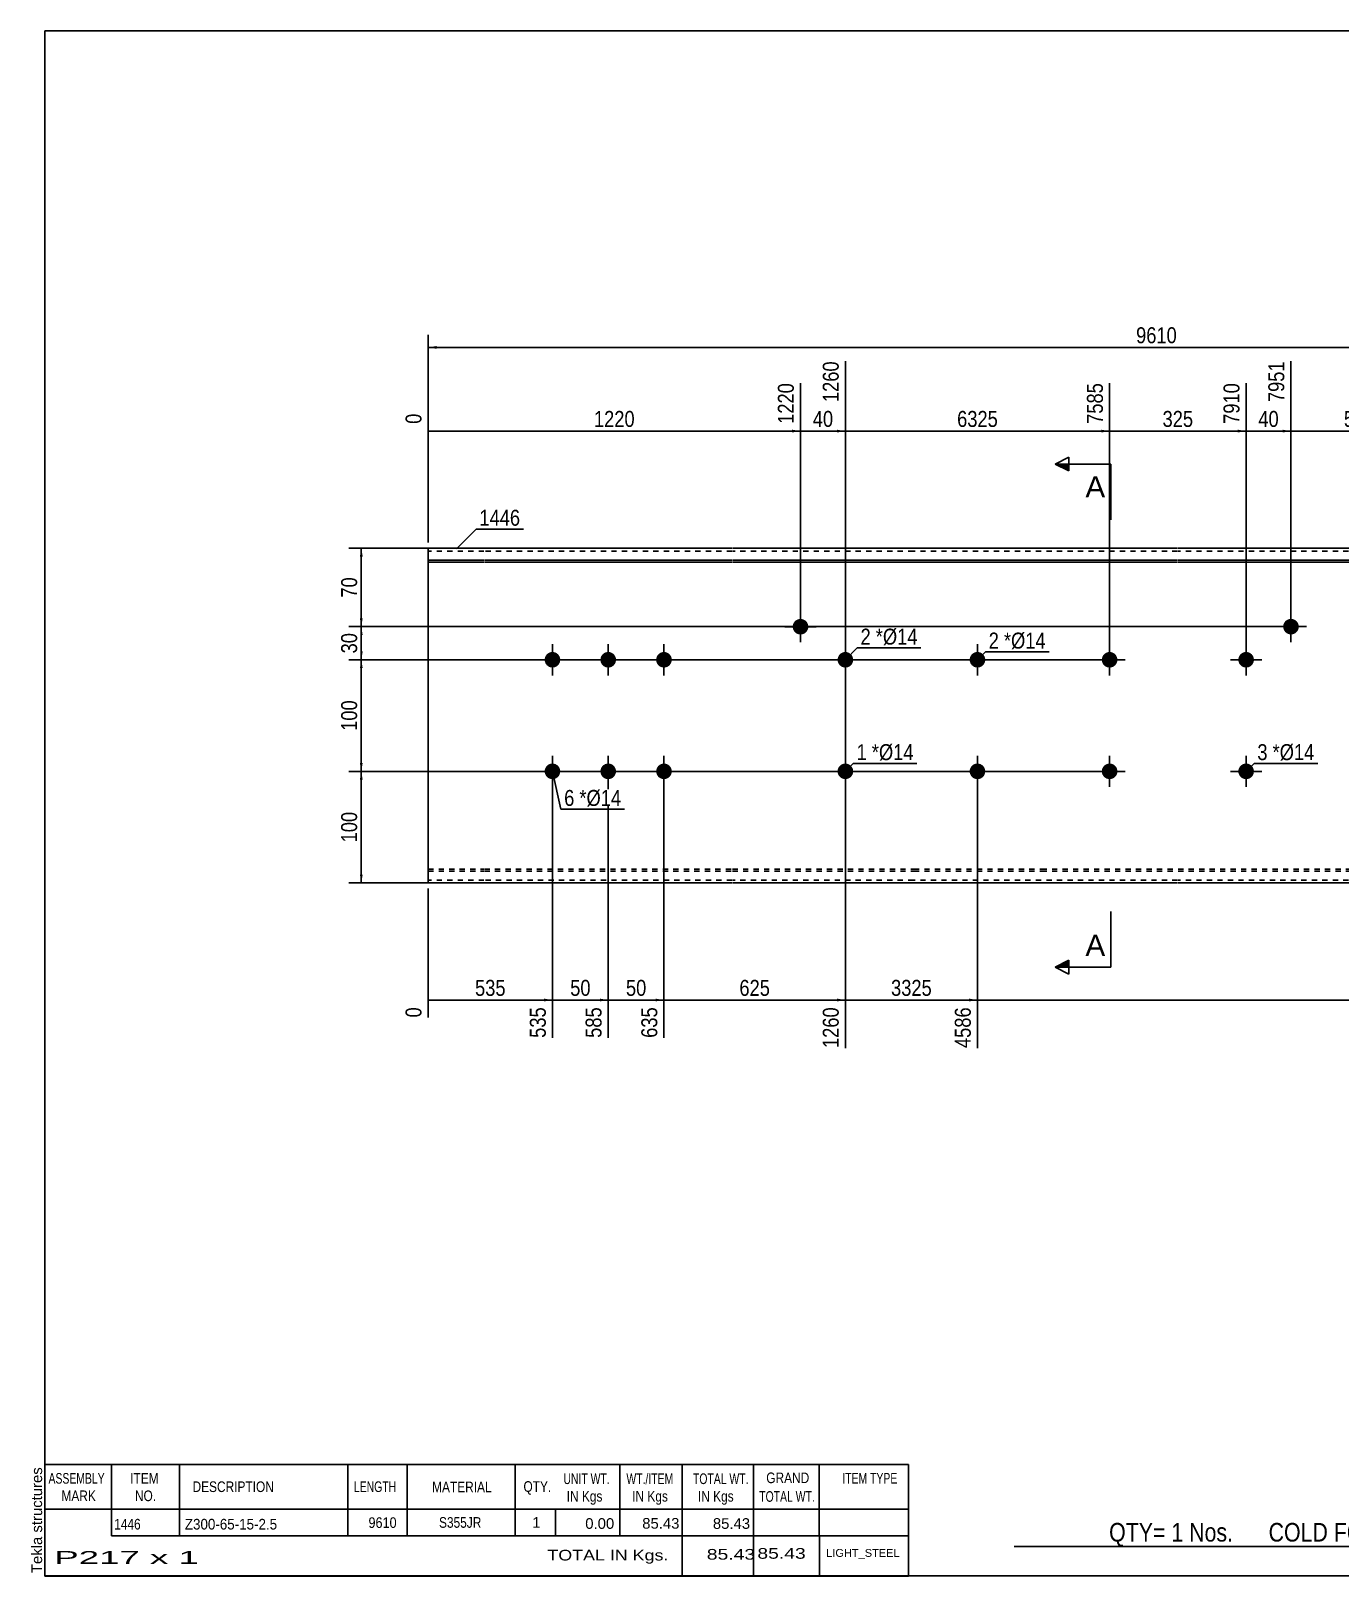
# Model space of a CAD drawing. Header units: millimetres. Extents: x -71 to 331, y -154 to 123.
# Drawn here: x -71.3 to 163.6, y -154.3 to 122.8 of the extents above; entities that cross this region are included whole.
import ezdxf

# ---------------------------------------------------------------- set-up
doc = ezdxf.new("R2010")
doc.units = ezdxf.units.MM
doc.linetypes.add('DXK_LINE_DOT1', pattern=[1.8814, 0.9407, -0.9407])
doc.styles.add('Arial', font='ARIAL.TTF', dxfattribs={"height": 0.2})
doc.styles.add('Arial Narrow', font='ARIALN.TTF', dxfattribs={"height": 0.2})

# ---------------------------------------------------------------- blocks, each defined once
blk = doc.blocks.new('Unknown-627191066-1922')
at = {"color": 5, "linetype": 'Continuous'}
for p, q in [((331.25, 122.75), (-68.75, 122.75)), ((-68.75, 122.75), (-68.75, -154.25)), ((331.25, -154.25), (331.25, 122.75)), ((-68.75, -154.25), (331.25, -154.25))]:
    blk.add_line(p, q, dxfattribs=at)
at = {"color": 174, "linetype": 'Continuous', "style": 'Arial'}
blk.add_text('Tekla structures', height=1.9102, rotation=90, dxfattribs=at).set_placement((-69.25, -153.75))
blk = doc.blocks.new('Bolt-627191066-1223 - 1203')
at = {"linetype": 'Continuous'}
for points in [[(20.89, 10, -1), (23.69, 10, -1)], [(30.89, 10, -1), (33.69, 10, -1)], [(40.89, 10, -1), (43.69, 10, -1)], [(20.89, -10, -1), (23.69, -10, -1)], [(30.89, -10, -1), (33.69, -10, -1)], [(40.89, -10, -1), (43.69, -10, -1)]]:
    blk.add_hatch(color=3, dxfattribs=at).paths.add_polyline_path(points)
at = {"color": 3, "linetype": 'Continuous'}
for p, q in [((22.29, 7.2), (22.29, 12.8)), ((32.29, 7.2), (32.29, 12.8)), ((42.29, 7.2), (42.29, 12.8)), ((19.49, 10), (25.09, 10)), ((29.49, 10), (35.09, 10)), ((39.49, 10), (45.09, 10)), ((22.29, -12.8), (22.29, -7.2)), ((32.29, -12.8), (32.29, -7.2)), ((42.29, -12.8), (42.29, -7.2)), ((19.49, -10), (25.09, -10)), ((29.49, -10), (35.09, -10)), ((39.49, -10), (45.09, -10))]:
    blk.add_line(p, q, dxfattribs=at)
blk = doc.blocks.new('Part-627191066-1218 - 1203')
at = {"color": 2, "linetype": 'Continuous'}
for p, q in [((0, -30), (0, 30)), ((10, 30), (0, 30)), ((0, 27.88), (10, 27.88)), ((54.49, 30), (10.1, 30)), ((10.1, 27.88), (54.49, 27.88)), ((87.02, 30), (54.59, 30)), ((54.59, 27.88), (87.02, 27.88)), ((109.92, 30), (87.12, 30)), ((87.12, 27.88), (109.92, 27.88)), ((134.41, 30), (110.02, 30)), ((110.02, 27.88), (134.41, 27.88)), ((166.95, 30), (134.51, 30)), ((134.51, 27.88), (166.95, 27.88)), ((211.43, 30), (167.05, 30)), ((167.05, 27.88), (211.43, 27.88)), ((243.97, 30), (211.53, 30)), ((211.53, 27.88), (243.97, 27.88)), ((261.26, 30), (244.07, 30)), ((244.07, 27.88), (261.26, 27.88)), ((261.26, 30), (261.26, 27.88)), ((261.26, 27.88), (261.26, -30)), ((0, 27.53), (10, 27.53)), ((10.1, 27.53), (54.49, 27.53)), ((54.59, 27.53), (87.02, 27.53)), ((87.12, 27.53), (109.92, 27.53)), ((110.02, 27.53), (134.41, 27.53)), ((134.51, 27.53), (166.95, 27.53)), ((167.05, 27.53), (211.43, 27.53)), ((211.53, 27.53), (243.97, 27.53)), ((244.07, 27.53), (261.26, 27.53)), ((10, -30), (0, -30)), ((54.49, -30), (10.1, -30)), ((87.02, -30), (54.59, -30)), ((109.92, -30), (87.12, -30)), ((134.41, -30), (110.02, -30)), ((166.95, -30), (134.51, -30)), ((211.43, -30), (167.05, -30)), ((243.97, -30), (211.53, -30)), ((261.26, -30), (244.07, -30))]:
    blk.add_line(p, q, dxfattribs=at)
at = {"color": 7, "linetype": 'DXK_LINE_DOT1'}
for p, q in [((10, 29.5), (0, 29.5)), ((54.49, 29.5), (10.1, 29.5)), ((87.02, 29.5), (54.59, 29.5)), ((109.92, 29.5), (87.12, 29.5)), ((134.41, 29.5), (110.02, 29.5)), ((166.95, 29.5), (134.51, 29.5)), ((211.43, 29.5), (167.05, 29.5)), ((243.97, 29.5), (211.53, 29.5)), ((261.26, 29.5), (244.07, 29.5)), ((0, -27.53), (10, -27.53)), ((10.1, -27.53), (54.49, -27.53)), ((54.59, -27.53), (87.02, -27.53)), ((87.12, -27.53), (109.92, -27.53)), ((110.02, -27.53), (134.41, -27.53)), ((134.51, -27.53), (166.95, -27.53)), ((167.05, -27.53), (211.43, -27.53)), ((211.53, -27.53), (243.97, -27.53)), ((244.07, -27.53), (261.26, -27.53)), ((0, -27.88), (10, -27.88)), ((10, -29.5), (0, -29.5)), ((10.1, -27.88), (54.49, -27.88)), ((54.49, -29.5), (10.1, -29.5)), ((54.59, -27.88), (87.02, -27.88)), ((87.02, -29.5), (54.59, -29.5)), ((87.12, -27.88), (109.92, -27.88)), ((109.92, -29.5), (87.12, -29.5)), ((110.02, -27.88), (134.41, -27.88)), ((134.41, -29.5), (110.02, -29.5)), ((134.51, -27.88), (166.95, -27.88)), ((166.95, -29.5), (134.51, -29.5)), ((167.05, -27.88), (211.43, -27.88)), ((211.43, -29.5), (167.05, -29.5)), ((211.53, -27.88), (243.97, -27.88)), ((243.97, -29.5), (211.53, -29.5)), ((244.07, -27.88), (261.26, -27.88)), ((261.26, -29.5), (244.07, -29.5))]:
    blk.add_line(p, q, dxfattribs=at)
blk = doc.blocks.new('Bolt-627191066-1219 - 1203')
at = {"linetype": 'Continuous'}
blk.add_hatch(color=3, dxfattribs=at).paths.add_polyline_path([(153.35, 15.94, -1), (156.15, 15.94, -1)])
at = {"color": 3, "linetype": 'Continuous'}
for p, q in [((154.75, 13.14), (154.75, 18.74)), ((151.95, 15.94), (157.55, 15.94))]:
    blk.add_line(p, q, dxfattribs=at)
blk = doc.blocks.new('Bolt-627191066-1222 - 1203')
at = {"linetype": 'Continuous'}
blk.add_hatch(color=3, dxfattribs=at).paths.add_polyline_path([(148.11, -10, -1), (145.31, -10, -1)])
at = {"color": 3, "linetype": 'Continuous'}
for p, q in [((146.71, -7.2), (146.71, -12.8)), ((149.51, -10), (143.91, -10))]:
    blk.add_line(p, q, dxfattribs=at)
blk = doc.blocks.new('Bolt-627191066-1224 - 1203')
at = {"linetype": 'Continuous'}
blk.add_hatch(color=3, dxfattribs=at).paths.add_polyline_path([(65.38, 15.93, -1), (68.18, 15.93, -1)])
at = {"color": 3, "linetype": 'Continuous'}
for p, q in [((66.78, 13.13), (66.78, 18.73)), ((63.98, 15.93), (69.58, 15.93))]:
    blk.add_line(p, q, dxfattribs=at)
blk = doc.blocks.new('Bolt-627191066-1225 - 1203')
at = {"linetype": 'Continuous'}
for points in [[(99.92, 10, -1), (97.12, 10, -1)], [(99.92, -10, -1), (97.12, -10, -1)]]:
    blk.add_hatch(color=3, dxfattribs=at).paths.add_polyline_path(points)
at = {"color": 3, "linetype": 'Continuous'}
for p, q in [((98.52, 12.8), (98.52, 7.2)), ((101.32, 10), (95.72, 10)), ((98.52, -7.2), (98.52, -12.8)), ((101.32, -10), (95.72, -10))]:
    blk.add_line(p, q, dxfattribs=at)
blk = doc.blocks.new('Bolt-627191066-1226 - 1203')
at = {"linetype": 'Continuous'}
blk.add_hatch(color=3, dxfattribs=at).paths.add_polyline_path([(145.31, 10, -1), (148.11, 10, -1)])
at = {"color": 3, "linetype": 'Continuous'}
for p, q in [((146.71, 7.2), (146.71, 12.8)), ((143.91, 10), (149.51, 10))]:
    blk.add_line(p, q, dxfattribs=at)
blk = doc.blocks.new('Bolt-627191066-1227 - 1203')
at = {"linetype": 'Continuous'}
blk.add_hatch(color=3, dxfattribs=at).paths.add_polyline_path([(73.43, 10, -1), (76.23, 10, -1)])
at = {"color": 3, "linetype": 'Continuous'}
for p, q in [((74.83, 7.2), (74.83, 12.8)), ((72.03, 10), (77.63, 10))]:
    blk.add_line(p, q, dxfattribs=at)
blk = doc.blocks.new('Bolt-627191066-1228 - 1203')
at = {"linetype": 'Continuous'}
blk.add_hatch(color=3, dxfattribs=at).paths.add_polyline_path([(76.23, -10, -1), (73.43, -10, -1)])
at = {"color": 3, "linetype": 'Continuous'}
for p, q in [((74.83, -7.2), (74.83, -12.8)), ((77.63, -10), (72.03, -10))]:
    blk.add_line(p, q, dxfattribs=at)
blk = doc.blocks.new('Bolt-627191066-1231 - 1203')
at = {"linetype": 'Continuous'}
for points in [[(120.82, 10, -1), (123.62, 10, -1)], [(254.86, 10, -1), (257.66, 10, -1)]]:
    blk.add_hatch(color=3, dxfattribs=at).paths.add_polyline_path(points)
at = {"color": 3, "linetype": 'Continuous'}
for p, q in [((122.22, 7.2), (122.22, 12.8)), ((256.26, 7.2), (256.26, 12.8)), ((125.02, 10), (119.42, 10)), ((259.06, 10), (253.46, 10))]:
    blk.add_line(p, q, dxfattribs=at)
blk = doc.blocks.new('Bolt-627191066-1232 - 1203')
at = {"linetype": 'Continuous'}
for points in [[(120.82, -10, -1), (123.62, -10, -1)], [(254.86, -10, -1), (257.66, -10, -1)]]:
    blk.add_hatch(color=3, dxfattribs=at).paths.add_polyline_path(points)
at = {"color": 3, "linetype": 'Continuous'}
for p, q in [((122.22, -12.8), (122.22, -7.2)), ((256.26, -12.8), (256.26, -7.2)), ((125.02, -10), (119.42, -10)), ((259.06, -10), (253.46, -10))]:
    blk.add_line(p, q, dxfattribs=at)
blk = doc.blocks.new('StraightDimension-627191066-1328 - 1203')
at = {"linetype": 'Continuous'}
blk.add_hatch(color=7, dxfattribs=at).paths.add_polyline_path([(40.79, -50.75), (42.29, -51), (40.79, -51.25)])
at = {"color": 7, "linetype": 'Continuous'}
for p, q in [((32.29, -11), (32.29, -57.78)), ((42.29, -11), (42.29, -57.78)), ((32.29, -51), (42.29, -51))]:
    blk.add_line(p, q, dxfattribs=at)
at = {"color": 0}
blk.add_wipeout([(39.72, -50.85), (39.72, -46.65), (34.87, -46.65), (34.87, -50.85)], dxfattribs=at)
at = {"color": 3, "style": 'Arial Narrow'}
blk.add_text('50', height=2.863, dxfattribs=at).set_placement((35.47, -50.25))
at = {"color": 0, "linetype": 'Continuous'}
blk.add_wipeout([(41.69, -51.7), (37.49, -51.7), (37.49, -58.38), (41.69, -58.38)], dxfattribs=at)
at = {"color": 3, "linetype": 'Continuous', "style": 'Arial Narrow'}
blk.add_text('635', height=2.863, rotation=90.0002, dxfattribs=at).set_placement((41.09, -57.78))
blk = doc.blocks.new('StraightDimension-627191066-1279 - 1203')
at = {"linetype": 'Continuous'}
blk.add_hatch(color=7, dxfattribs=at).paths.add_polyline_path([(65.28, 51.25), (66.78, 51), (65.28, 50.75)])
at = {"color": 7, "linetype": 'Continuous'}
for p, q in [((66.78, 16.93), (66.78, 59.61)), ((0, 31), (0, 54.13)), ((0, 51), (66.78, 51))]:
    blk.add_line(p, q, dxfattribs=at)
at = {"color": 0, "linetype": 'Continuous'}
for points in [[(66.18, 60.21), (61.98, 60.21), (61.98, 51.7), (66.18, 51.7)], [(-0.6, 54.73), (-4.8, 54.73), (-4.8, 51.7), (-0.6, 51.7)]]:
    blk.add_wipeout(points, dxfattribs=at)
at = {"color": 0}
blk.add_wipeout([(37.65, 51.15), (37.65, 55.35), (29.13, 55.35), (29.13, 51.15)], dxfattribs=at)
at = {"color": 3, "linetype": 'Continuous', "style": 'Arial Narrow'}
for s, height, p in [('1220', 2.863, (65.58, 52.3)), ('0', 2.86, (-1.2, 52.3))]:
    blk.add_text(s, height=height, rotation=90.0002, dxfattribs=at).set_placement(p)
at = {"color": 3, "style": 'Arial Narrow'}
blk.add_text('1220', height=2.863, dxfattribs=at).set_placement((29.73, 51.75))
blk = doc.blocks.new('StraightDimension-627191066-1350 - 1203')
at = {"linetype": 'Continuous'}
for points in [[(-12.25, 14.44), (-12, 15.94), (-11.75, 14.44)], [(-11.75, 11.5), (-12, 10), (-12.25, 11.5)]]:
    blk.add_hatch(color=7, dxfattribs=at).paths.add_polyline_path(points)
at = {"color": 7, "linetype": 'Continuous'}
for p, q in [((153.75, 15.94), (-14.25, 15.94)), ((-12, 10), (-12, 15.94)), ((121.22, 10), (-14.25, 10))]:
    blk.add_line(p, q, dxfattribs=at)
at = {"color": 0}
blk.add_wipeout([(-12.15, 15.4), (-16.35, 15.4), (-16.35, 10.54), (-12.15, 10.54)], dxfattribs=at)
at = {"color": 3, "style": 'Arial Narrow'}
blk.add_text('30', height=2.863, rotation=90.0002, dxfattribs=at).set_placement((-12.75, 11.14))
blk = doc.blocks.new('StraightDimension-627191066-1276 - 1203')
at = {"linetype": 'Continuous'}
blk.add_hatch(color=7, dxfattribs=at).paths.add_polyline_path([(145.21, 51.25), (146.71, 51), (145.21, 50.75)])
at = {"color": 7, "linetype": 'Continuous'}
for p, q in [((122.22, 11), (122.22, 59.61)), ((146.71, 11), (146.71, 59.61)), ((122.22, 51), (146.71, 51))]:
    blk.add_line(p, q, dxfattribs=at)
at = {"color": 0, "linetype": 'Continuous'}
blk.add_wipeout([(146.11, 60.21), (141.91, 60.21), (141.91, 51.7), (146.11, 51.7)], dxfattribs=at)
at = {"color": 0}
blk.add_wipeout([(137.8, 51.15), (137.8, 55.35), (131.12, 55.35), (131.12, 51.15)], dxfattribs=at)
at = {"color": 3, "linetype": 'Continuous', "style": 'Arial Narrow'}
blk.add_text('7910', height=2.863, rotation=90.0002, dxfattribs=at).set_placement((145.51, 52.3))
at = {"color": 3, "style": 'Arial Narrow'}
blk.add_text('325', height=2.863, dxfattribs=at).set_placement((131.72, 51.75))
blk = doc.blocks.new('StraightDimension-627191066-1274 - 1203')
at = {"linetype": 'Continuous'}
blk.add_hatch(color=7, dxfattribs=at).paths.add_polyline_path([(177.74, 51.25), (179.24, 51), (177.74, 50.75)])
at = {"color": 7, "linetype": 'Continuous'}
for p, q in [((154.75, 16.94), (154.75, 63.51)), ((179.24, 11), (179.24, 59.61)), ((154.75, 51), (179.24, 51))]:
    blk.add_line(p, q, dxfattribs=at)
at = {"color": 0, "linetype": 'Continuous'}
blk.add_wipeout([(178.64, 60.21), (174.44, 60.21), (174.44, 51.7), (178.64, 51.7)], dxfattribs=at)
at = {"color": 0}
blk.add_wipeout([(170.34, 51.15), (170.34, 55.35), (163.65, 55.35), (163.65, 51.15)], dxfattribs=at)
at = {"color": 3, "linetype": 'Continuous', "style": 'Arial Narrow'}
blk.add_text('8535', height=2.863, rotation=90.0002, dxfattribs=at).set_placement((178.04, 52.3))
at = {"color": 3, "style": 'Arial Narrow'}
blk.add_text('585', height=2.863, dxfattribs=at).set_placement((164.25, 51.75))
blk = doc.blocks.new('StraightDimension-627191066-1326 - 1203')
at = {"linetype": 'Continuous'}
blk.add_hatch(color=7, dxfattribs=at).paths.add_polyline_path([(97.02, -50.75), (98.52, -51), (97.02, -51.25)])
at = {"color": 7, "linetype": 'Continuous'}
for p, q in [((74.83, 9), (74.83, -59.61)), ((98.52, -11), (98.52, -59.61)), ((74.83, -51), (98.52, -51))]:
    blk.add_line(p, q, dxfattribs=at)
at = {"color": 0}
blk.add_wipeout([(90.93, -50.85), (90.93, -46.65), (82.42, -46.65), (82.42, -50.85)], dxfattribs=at)
at = {"color": 0, "linetype": 'Continuous'}
blk.add_wipeout([(97.92, -51.7), (93.72, -51.7), (93.72, -60.21), (97.92, -60.21)], dxfattribs=at)
at = {"color": 3, "style": 'Arial Narrow'}
blk.add_text('3325', height=2.863, dxfattribs=at).set_placement((83.02, -50.25))
at = {"color": 3, "linetype": 'Continuous', "style": 'Arial Narrow'}
blk.add_text('4586', height=2.863, rotation=90.0002, dxfattribs=at).set_placement((97.32, -59.61))
blk = doc.blocks.new('StraightDimension-627191066-1351 - 1203')
at = {"linetype": 'Continuous'}
for points in [[(-12.25, 8.5), (-12, 10), (-11.75, 8.5)], [(-11.75, -8.5), (-12, -10), (-12.25, -8.5)]]:
    blk.add_hatch(color=7, dxfattribs=at).paths.add_polyline_path(points)
at = {"color": 7, "linetype": 'Continuous'}
for p, q in [((121.22, 10), (-14.25, 10)), ((-12, -10), (-12, 10)), ((121.22, -10), (-14.25, -10))]:
    blk.add_line(p, q, dxfattribs=at)
at = {"color": 0}
blk.add_wipeout([(-12.15, 3.34), (-16.35, 3.34), (-16.35, -3.34), (-12.15, -3.34)], dxfattribs=at)
at = {"color": 3, "style": 'Arial Narrow'}
blk.add_text('100', height=2.863, rotation=90.0002, dxfattribs=at).set_placement((-12.75, -2.74))
blk = doc.blocks.new('StraightDimension-627191066-1330 - 1203')
at = {"linetype": 'Continuous'}
blk.add_hatch(color=7, dxfattribs=at).paths.add_polyline_path([(20.79, -50.75), (22.29, -51), (20.79, -51.25)])
at = {"color": 7, "linetype": 'Continuous'}
for p, q in [((22.29, -11), (22.29, -57.78)), ((0, -31), (0, -54.13)), ((0, -51), (22.29, -51))]:
    blk.add_line(p, q, dxfattribs=at)
at = {"color": 0}
blk.add_wipeout([(14.49, -50.85), (14.49, -46.65), (7.8, -46.65), (7.8, -50.85)], dxfattribs=at)
at = {"color": 0, "linetype": 'Continuous'}
for points in [[(-0.6, -51.7), (-4.8, -51.7), (-4.8, -54.73), (-0.6, -54.73)], [(21.69, -51.7), (17.49, -51.7), (17.49, -58.38), (21.69, -58.38)]]:
    blk.add_wipeout(points, dxfattribs=at)
at = {"color": 3, "style": 'Arial Narrow'}
blk.add_text('535', height=2.863, dxfattribs=at).set_placement((8.4, -50.25))
at = {"color": 3, "linetype": 'Continuous', "style": 'Arial Narrow'}
for s, height, p in [('0', 2.86, (-1.2, -54.13)), ('535', 2.863, (21.09, -57.78))]:
    blk.add_text(s, height=height, rotation=90.0002, dxfattribs=at).set_placement(p)
blk = doc.blocks.new('StraightDimension-627191066-1275 - 1203')
at = {"linetype": 'Continuous'}
blk.add_hatch(color=7, dxfattribs=at).paths.add_polyline_path([(153.25, 51.25), (154.75, 51), (153.25, 50.75)])
at = {"color": 7, "linetype": 'Continuous'}
for p, q in [((154.75, 16.94), (154.75, 63.51)), ((146.71, 11), (146.71, 59.61)), ((146.71, 51), (154.75, 51))]:
    blk.add_line(p, q, dxfattribs=at)
at = {"color": 0}
blk.add_wipeout([(153.16, 51.15), (153.16, 55.35), (148.3, 55.35), (148.3, 51.15)], dxfattribs=at)
at = {"color": 0, "linetype": 'Continuous'}
blk.add_wipeout([(154.15, 64.11), (149.95, 64.11), (149.95, 55.6), (154.15, 55.6)], dxfattribs=at)
at = {"color": 3, "linetype": 'Continuous', "style": 'Arial Narrow'}
blk.add_text('7951', height=2.863, rotation=90.0002, dxfattribs=at).set_placement((153.55, 56.2))
at = {"color": 3, "style": 'Arial Narrow'}
blk.add_text('40', height=2.863, dxfattribs=at).set_placement((148.9, 51.75))
blk = doc.blocks.new('StraightDimension-627191066-1277 - 1203')
at = {"linetype": 'Continuous'}
blk.add_hatch(color=7, dxfattribs=at).paths.add_polyline_path([(120.72, 51.25), (122.22, 51), (120.72, 50.75)])
at = {"color": 7, "linetype": 'Continuous'}
for p, q in [((74.83, -9), (74.83, 63.51)), ((122.22, 11), (122.22, 59.61)), ((74.83, 51), (122.22, 51))]:
    blk.add_line(p, q, dxfattribs=at)
at = {"color": 0, "linetype": 'Continuous'}
blk.add_wipeout([(121.62, 60.21), (117.42, 60.21), (117.42, 51.7), (121.62, 51.7)], dxfattribs=at)
at = {"color": 0}
blk.add_wipeout([(102.78, 51.15), (102.78, 55.35), (94.27, 55.35), (94.27, 51.15)], dxfattribs=at)
at = {"color": 3, "linetype": 'Continuous', "style": 'Arial Narrow'}
blk.add_text('7585', height=2.863, rotation=90.0002, dxfattribs=at).set_placement((121.02, 52.3))
at = {"color": 3, "style": 'Arial Narrow'}
blk.add_text('6325', height=2.863, dxfattribs=at).set_placement((94.87, 51.75))
blk = doc.blocks.new('StraightDimension-627191066-1349 - 1203')
at = {"linetype": 'Continuous'}
for points in [[(-12.25, 28.5), (-12, 30), (-11.75, 28.5)], [(-11.75, 17.44), (-12, 15.94), (-12.25, 17.44)]]:
    blk.add_hatch(color=7, dxfattribs=at).paths.add_polyline_path(points)
at = {"color": 7, "linetype": 'Continuous'}
for p, q in [((21.29, 30), (-14.25, 30)), ((-12, 15.94), (-12, 30)), ((153.75, 15.94), (-14.25, 15.94))]:
    blk.add_line(p, q, dxfattribs=at)
at = {"color": 0}
blk.add_wipeout([(-12.15, 25.4), (-16.35, 25.4), (-16.35, 20.54), (-12.15, 20.54)], dxfattribs=at)
at = {"color": 3, "style": 'Arial Narrow'}
blk.add_text('70', height=2.863, rotation=90.0002, dxfattribs=at).set_placement((-12.75, 21.14))
blk = doc.blocks.new('StraightDimension-627191066-1278 - 1203')
at = {"linetype": 'Continuous'}
blk.add_hatch(color=7, dxfattribs=at).paths.add_polyline_path([(73.33, 51.25), (74.83, 51), (73.33, 50.75)])
at = {"color": 7, "linetype": 'Continuous'}
for p, q in [((74.83, -9), (74.83, 63.51)), ((66.78, 16.93), (66.78, 59.61)), ((66.78, 51), (74.83, 51))]:
    blk.add_line(p, q, dxfattribs=at)
at = {"color": 0}
blk.add_wipeout([(73.23, 51.15), (73.23, 55.35), (68.38, 55.35), (68.38, 51.15)], dxfattribs=at)
at = {"color": 0, "linetype": 'Continuous'}
blk.add_wipeout([(74.23, 64.11), (70.03, 64.11), (70.03, 55.6), (74.23, 55.6)], dxfattribs=at)
at = {"color": 3, "linetype": 'Continuous', "style": 'Arial Narrow'}
blk.add_text('1260', height=2.863, rotation=90.0002, dxfattribs=at).set_placement((73.63, 56.2))
at = {"color": 3, "style": 'Arial Narrow'}
blk.add_text('40', height=2.863, dxfattribs=at).set_placement((68.98, 51.75))
blk = doc.blocks.new('StraightDimension-627191066-1325 - 1203')
at = {"linetype": 'Continuous'}
blk.add_hatch(color=7, dxfattribs=at).paths.add_polyline_path([(259.76, -50.75), (261.26, -51), (259.76, -51.25)])
at = {"color": 7, "linetype": 'Continuous'}
for p, q in [((98.52, -11), (98.52, -59.61)), ((261.26, -31), (261.26, -59.61)), ((98.52, -51), (261.26, -51))]:
    blk.add_line(p, q, dxfattribs=at)
at = {"color": 0}
blk.add_wipeout([(184.15, -50.85), (184.15, -46.65), (175.64, -46.65), (175.64, -50.85)], dxfattribs=at)
at = {"color": 0, "linetype": 'Continuous'}
blk.add_wipeout([(260.66, -51.7), (256.46, -51.7), (256.46, -60.21), (260.66, -60.21)], dxfattribs=at)
at = {"color": 3, "style": 'Arial Narrow'}
blk.add_text('5025', height=2.863, dxfattribs=at).set_placement((176.24, -50.25))
at = {"color": 3, "linetype": 'Continuous', "style": 'Arial Narrow'}
blk.add_text('9610', height=2.863, rotation=90.0002, dxfattribs=at).set_placement((260.06, -59.61))
blk = doc.blocks.new('StraightDimension-627191066-1327 - 1203')
at = {"linetype": 'Continuous'}
blk.add_hatch(color=7, dxfattribs=at).paths.add_polyline_path([(73.33, -50.75), (74.83, -51), (73.33, -51.25)])
at = {"color": 7, "linetype": 'Continuous'}
for p, q in [((74.83, 9), (74.83, -59.61)), ((42.29, -11), (42.29, -57.78)), ((42.29, -51), (74.83, -51))]:
    blk.add_line(p, q, dxfattribs=at)
at = {"color": 0}
blk.add_wipeout([(61.9, -50.85), (61.9, -46.65), (55.22, -46.65), (55.22, -50.85)], dxfattribs=at)
at = {"color": 0, "linetype": 'Continuous'}
blk.add_wipeout([(74.23, -51.7), (70.03, -51.7), (70.03, -60.21), (74.23, -60.21)], dxfattribs=at)
at = {"color": 3, "style": 'Arial Narrow'}
blk.add_text('625', height=2.863, dxfattribs=at).set_placement((55.82, -50.25))
at = {"color": 3, "linetype": 'Continuous', "style": 'Arial Narrow'}
blk.add_text('1260', height=2.863, rotation=90.0002, dxfattribs=at).set_placement((73.63, -59.61))
blk = doc.blocks.new('StraightDimension-627191066-1329 - 1203')
at = {"linetype": 'Continuous'}
blk.add_hatch(color=7, dxfattribs=at).paths.add_polyline_path([(30.79, -50.75), (32.29, -51), (30.79, -51.25)])
at = {"color": 7, "linetype": 'Continuous'}
for p, q in [((22.29, -11), (22.29, -57.78)), ((32.29, -11), (32.29, -57.78)), ((22.29, -51), (32.29, -51))]:
    blk.add_line(p, q, dxfattribs=at)
at = {"color": 0}
blk.add_wipeout([(29.72, -50.85), (29.72, -46.65), (24.87, -46.65), (24.87, -50.85)], dxfattribs=at)
at = {"color": 3, "style": 'Arial Narrow'}
blk.add_text('50', height=2.863, dxfattribs=at).set_placement((25.47, -50.25))
at = {"color": 0, "linetype": 'Continuous'}
blk.add_wipeout([(31.69, -51.7), (27.49, -51.7), (27.49, -58.38), (31.69, -58.38)], dxfattribs=at)
at = {"color": 3, "linetype": 'Continuous', "style": 'Arial Narrow'}
blk.add_text('585', height=2.863, rotation=90.0002, dxfattribs=at).set_placement((31.09, -57.78))
blk = doc.blocks.new('StraightDimension-627191066-1352 - 1203')
at = {"linetype": 'Continuous'}
for points in [[(-12.25, -11.5), (-12, -10), (-11.75, -11.5)], [(-11.75, -28.5), (-12, -30), (-12.25, -28.5)]]:
    blk.add_hatch(color=7, dxfattribs=at).paths.add_polyline_path(points)
at = {"color": 7, "linetype": 'Continuous'}
for p, q in [((121.22, -10), (-14.25, -10)), ((-12, -30), (-12, -10)), ((21.29, -30), (-14.25, -30))]:
    blk.add_line(p, q, dxfattribs=at)
at = {"color": 0}
blk.add_wipeout([(-12.15, -16.66), (-16.35, -16.66), (-16.35, -23.34), (-12.15, -23.34)], dxfattribs=at)
at = {"color": 3, "style": 'Arial Narrow'}
blk.add_text('100', height=2.863, rotation=90.0002, dxfattribs=at).set_placement((-12.75, -22.74))
blk = doc.blocks.new('StraightDimension-627191066-1381 - 1203')
at = {"linetype": 'Continuous'}
for points in [[(1.5, 65.75), (0, 66), (1.5, 66.25)], [(259.76, 66.25), (261.26, 66), (259.76, 65.75)]]:
    blk.add_hatch(color=7, dxfattribs=at).paths.add_polyline_path(points)
at = {"color": 7, "linetype": 'Continuous'}
for p, q in [((0, 31), (0, 68.25)), ((261.26, 31), (261.26, 68.25)), ((0, 66), (261.26, 66))]:
    blk.add_line(p, q, dxfattribs=at)
at = {"color": 0}
blk.add_wipeout([(134.89, 66.15), (134.89, 70.35), (126.37, 70.35), (126.37, 66.15)], dxfattribs=at)
at = {"color": 3, "style": 'Arial Narrow'}
blk.add_text('9610', height=2.863, dxfattribs=at).set_placement((126.97, 66.75))
blk = doc.blocks.new('CBS_BOM-627191066-1947')
at = {"color": 7, "linetype": 'Continuous'}
for p, q in [((-68.78, -142.28), (-68.78, -134.28)), ((-68.78, -134.28), (86.14, -134.28)), ((-56.78, -142.28), (-56.78, -134.28)), ((-44.59, -142.28), (-44.59, -134.28)), ((-14.43, -142.28), (-14.43, -134.28)), ((-3.75, -142.28), (-3.75, -134.28)), ((15.57, -142.28), (15.57, -134.28)), ((34.37, -142.28), (34.37, -134.28)), ((45.58, -142.28), (45.58, -134.28)), ((58.37, -142.28), (58.37, -134.28)), ((70.12, -142.28), (70.12, -134.28)), ((86.14, -134.29), (86.14, -142.27)), ((-68.78, -142.28), (86.14, -142.28)), ((-68.78, -147.08), (-68.78, -142.28)), ((-56.78, -147.08), (-56.78, -142.28)), ((-44.59, -147.08), (-44.59, -142.28)), ((-14.43, -147.08), (-14.43, -142.28)), ((-3.75, -147.08), (-3.75, -142.28)), ((15.57, -147.08), (15.57, -142.28)), ((22.83, -147.08), (22.83, -142.28)), ((34.37, -147.08), (34.37, -142.28)), ((45.58, -147.08), (45.58, -142.28)), ((58.37, -147.08), (58.37, -142.28)), ((70.14, -147.08), (70.14, -142.28)), ((86.14, -142.28), (86.14, -147.08)), ((-68.78, -154.28), (-68.78, -147.1)), ((-56.78, -147.08), (86.14, -147.08)), ((45.58, -154.28), (45.58, -147.1)), ((58.37, -154.28), (58.37, -147.1)), ((70.18, -154.28), (70.18, -147.1)), ((86.14, -147.08), (86.14, -154.28)), ((-68.78, -154.28), (86.14, -154.28))]:
    blk.add_line(p, q, dxfattribs=at)
at = {"color": 3, "linetype": 'Continuous', "style": 'Arial'}
for s, height, width, p in [('GRAND', 1.91, 0.8, (60.64, -137.62)), ('ASSEMBLY', 1.91, 0.7, (-68.1, -137.71)), ('ITEM', 1.91, 0.8, (-53.45, -137.71)), ('DESCRIPTION', 1.9102, 0.8, (-42.27, -139.21)), ('LENGTH', 1.91, 0.7, (-13.32, -139.21)), ('MATERIAL', 1.91, 0.8, (0.7, -139.26)), ('QTY.', 1.91, 0.8, (17.09, -139.18)), ('UNIT WT.', 1.91, 0.7, (24.26, -137.78)), ('WT./ITEM', 1.91, 0.7, (35.55, -137.78)), ('TOTAL WT.', 1.91, 0.7, (47.49, -137.78)), ('ITEM TYPE', 1.91, 0.7, (74.28, -137.7)), ('MARK', 1.91, 0.8, (-65.78, -140.84)), ('NO.', 1.91, 0.8, (-52.6, -140.84)), ('IN Kgs', 1.91, 0.8, (24.84, -140.92)), ('IN Kgs', 1.91, 0.8, (36.59, -140.92)), ('IN Kgs', 1.91, 0.8, (48.38, -140.92)), ('TOTAL WT.', 1.91, 0.7, (59.38, -140.96))]:
    blk.add_text(s, height=height, dxfattribs=dict(at, width=width)).set_placement(p)
at = {"color": 7, "linetype": 'Continuous', "style": 'Arial'}
for s, height, width, p in [('1446', 1.91, 0.8, (-56.32, -145.93)), ('Z300-65-15-2.5', 1.9102, 0.9, (-43.65, -145.93)), ('9610', 1.91, 0.85, (-10.71, -145.65)), ('S355JR', 1.91, 0.8, (1.94, -145.62))]:
    blk.add_text(s, height=height, dxfattribs=dict(at, width=width)).set_placement(p)
for s, p in [('1', (18.66, -145.62)), ('0.00', (28.17, -145.81)), ('85.43', (38.39, -145.78)), ('85.43', (51.06, -145.81))]:
    blk.add_text(s, height=1.91, dxfattribs=at).set_placement(p)
at = {"color": 6, "linetype": 'Continuous', "style": 'Arial'}
for s, height, width, p in [('TOTAL IN Kgs.', 1.9102, 1.2, (21.38, -151.48)), ('85.43', 1.91, 1.3, (49.97, -151.33)), ('85.43', 1.91, 1.3, (59.04, -151.17)), ('P217 x 1', 2.292, 2.05, (-67.06, -152.09))]:
    blk.add_text(s, height=height, dxfattribs=dict(at, width=width)).set_placement(p)
blk.add_text('LIGHT_STEEL', height=1.4135, dxfattribs=at).set_placement((71.39, -150.83))
blk = doc.blocks.new('CBS_CALLOFF-627191066-1948')
at = {"color": 7, "linetype": 'Continuous'}
blk.add_line((105.13, -148.98), (221.36, -149), dxfattribs=at)
at = {"color": 3, "linetype": 'Continuous', "style": 'Arial Narrow'}
blk.add_text('QTY= 1 Nos.      COLD FORMED     MKD : P217', height=3.3405, dxfattribs=at).set_placement((122.13, -148.09))
blk = doc.blocks.new('Mark-627191066-1420 - 1203')
at = {"color": 0}
blk.add_wipeout([(78.67, -7.99), (78.67, -4.99), (76.84, -4.99), (76.84, -7.99)], dxfattribs=at)
blk.add_wipeout([(78.67, -7.99), (78.67, -4.99), (76.84, -4.99), (76.84, -7.99)], dxfattribs=at)
at = {"color": 7, "linetype": 'Continuous'}
blk.add_line((74.83, -10), (76.24, -8.59), dxfattribs=at)
at = {"color": 0}
blk.add_wipeout([(80.85, -7.99), (80.85, -4.99), (79.57, -4.99), (79.57, -7.99)], dxfattribs=at)
blk.add_wipeout([(80.85, -7.99), (80.85, -4.99), (79.57, -4.99), (79.57, -7.99)], dxfattribs=at)
at = {"color": 3, "style": 'Arial Narrow'}
blk.add_text('1', height=2.86, dxfattribs=at).set_placement((76.84, -7.99))
at = {"color": 0}
blk.add_wipeout([(87.06, -7.99), (87.06, -4.99), (80.85, -4.99), (80.85, -7.99)], dxfattribs=at)
blk.add_wipeout([(87.06, -7.99), (87.06, -4.99), (80.85, -4.99), (80.85, -7.99)], dxfattribs=at)
at = {"color": 7, "linetype": 'Continuous'}
blk.add_line((76.24, -8.59), (87.66, -8.59), dxfattribs=at)
at = {"color": 3, "style": 'Arial Narrow'}
for s, height, p in [('*', 2.86, (79.57, -7.99)), ('Ø14', 2.863, (80.85, -7.99))]:
    blk.add_text(s, height=height, dxfattribs=at).set_placement(p)
blk = doc.blocks.new('Mark-627191066-1419 - 1203')
at = {"color": 0}
blk.add_wipeout([(102.37, 12.01), (102.37, 15.01), (100.54, 15.01), (100.54, 12.01)], dxfattribs=at)
blk.add_wipeout([(102.37, 12.01), (102.37, 15.01), (100.54, 15.01), (100.54, 12.01)], dxfattribs=at)
at = {"color": 7, "linetype": 'Continuous'}
blk.add_line((98.52, 10), (99.94, 11.41), dxfattribs=at)
at = {"color": 0}
blk.add_wipeout([(104.54, 12.01), (104.54, 15.01), (103.27, 15.01), (103.27, 12.01)], dxfattribs=at)
blk.add_wipeout([(104.54, 12.01), (104.54, 15.01), (103.27, 15.01), (103.27, 12.01)], dxfattribs=at)
at = {"color": 3, "style": 'Arial Narrow'}
blk.add_text('2', height=2.86, dxfattribs=at).set_placement((100.54, 12.01))
at = {"color": 0}
blk.add_wipeout([(110.76, 12.01), (110.76, 15.01), (104.54, 15.01), (104.54, 12.01)], dxfattribs=at)
blk.add_wipeout([(110.76, 12.01), (110.76, 15.01), (104.54, 15.01), (104.54, 12.01)], dxfattribs=at)
at = {"color": 7, "linetype": 'Continuous'}
blk.add_line((99.94, 11.41), (111.36, 11.41), dxfattribs=at)
at = {"color": 3, "style": 'Arial Narrow'}
for s, height, p in [('*', 2.86, (103.27, 12.01)), ('Ø14', 2.863, (104.54, 12.01))]:
    blk.add_text(s, height=height, dxfattribs=at).set_placement(p)
blk = doc.blocks.new('Mark-627191066-1418 - 1203')
at = {"color": 0}
blk.add_wipeout([(26.22, -16.2), (26.22, -13.2), (24.39, -13.2), (24.39, -16.2)], dxfattribs=at)
blk.add_wipeout([(26.22, -16.2), (26.22, -13.2), (24.39, -13.2), (24.39, -16.2)], dxfattribs=at)
at = {"color": 7, "linetype": 'Continuous'}
blk.add_line((22.29, -10), (23.79, -16.8), dxfattribs=at)
at = {"color": 0}
blk.add_wipeout([(28.4, -16.2), (28.4, -13.2), (27.12, -13.2), (27.12, -16.2)], dxfattribs=at)
blk.add_wipeout([(28.4, -16.2), (28.4, -13.2), (27.12, -13.2), (27.12, -16.2)], dxfattribs=at)
at = {"color": 3, "style": 'Arial Narrow'}
blk.add_text('6', height=2.86, dxfattribs=at).set_placement((24.39, -16.2))
at = {"color": 0}
blk.add_wipeout([(34.61, -16.2), (34.61, -13.2), (28.4, -13.2), (28.4, -16.2)], dxfattribs=at)
blk.add_wipeout([(34.61, -16.2), (34.61, -13.2), (28.4, -13.2), (28.4, -16.2)], dxfattribs=at)
at = {"color": 7, "linetype": 'Continuous'}
blk.add_line((23.79, -16.8), (35.21, -16.8), dxfattribs=at)
at = {"color": 3, "style": 'Arial Narrow'}
for s, height, p in [('*', 2.86, (27.12, -16.2)), ('Ø14', 2.863, (28.4, -16.2))]:
    blk.add_text(s, height=height, dxfattribs=at).set_placement(p)
blk = doc.blocks.new('SectionMark-627191066-1266 - 1203')
at = {"linetype": 'Continuous'}
for points in [[(114.93, 45.1), (114.93, 43.85), (112.43, 45.1)], [(114.93, -43.85), (114.93, -45.1), (112.43, -45.1)]]:
    blk.add_hatch(color=30, dxfattribs=at).paths.add_polyline_path(points)
at = {"color": 30, "linetype": 'Continuous'}
for p, q in [((112.43, 45.1), (114.93, 46.35)), ((122.43, 45.1), (112.43, 45.1)), ((112.43, 45.1), (114.93, 43.85)), ((114.93, 43.85), (114.93, 46.35)), ((112.43, -45.1), (114.93, -43.85)), ((114.93, -43.85), (114.93, -46.35)), ((122.43, -45.1), (112.43, -45.1)), ((114.93, -46.35), (112.43, -45.1))]:
    blk.add_line(p, q, dxfattribs=at)
at = {"color": 0, "linetype": 'Continuous'}
for points in [[(121.43, 39.1), (121.43, 43.1), (117.88, 43.1), (117.88, 39.1)], [(121.43, -43.1), (121.43, -39.1), (117.88, -39.1), (117.88, -43.1)]]:
    blk.add_wipeout(points, dxfattribs=at)
at = {"color": 30, "linetype": 'Continuous'}
for p, q in [((122.43, 45.1), (122.43, 35.1)), ((122.43, -45.1), (122.43, -35.1))]:
    blk.add_line(p, q, dxfattribs=at)
at = {"color": 96, "linetype": 'Continuous', "style": 'Arial'}
for p in [(117.88, 39.1), (117.88, -43.1)]:
    blk.add_text('A', height=3.82, dxfattribs=at).set_placement(p)
blk = doc.blocks.new('Mark-627191066-1384 - 1203')
at = {"color": 0}
blk.add_wipeout([(16.5, 34.04), (16.5, 37.04), (9.18, 37.04), (9.18, 34.04)], dxfattribs=at)
blk.add_wipeout([(16.5, 34.04), (16.5, 37.04), (9.18, 37.04), (9.18, 34.04)], dxfattribs=at)
at = {"color": 7, "linetype": 'Continuous'}
for p, q in [((5.05, 29.9), (8.58, 33.44)), ((8.58, 33.44), (17.1, 33.44))]:
    blk.add_line(p, q, dxfattribs=at)
at = {"color": 3, "style": 'Arial Narrow'}
blk.add_text('1446', height=2.863, dxfattribs=at).set_placement((9.18, 34.04))
blk = doc.blocks.new('MarkSet-627191066-1396 - 1203')
at = {"color": 0}
blk.add_wipeout([(150.55, -7.99), (150.55, -4.99), (148.72, -4.99), (148.72, -7.99)], dxfattribs=at)
blk.add_wipeout([(150.55, -7.99), (150.55, -4.99), (148.72, -4.99), (148.72, -7.99)], dxfattribs=at)
at = {"color": 7, "linetype": 'Continuous'}
blk.add_line((146.71, -10), (148.12, -8.59), dxfattribs=at)
at = {"color": 0}
blk.add_wipeout([(152.73, -7.99), (152.73, -4.99), (151.45, -4.99), (151.45, -7.99)], dxfattribs=at)
blk.add_wipeout([(152.73, -7.99), (152.73, -4.99), (151.45, -4.99), (151.45, -7.99)], dxfattribs=at)
at = {"color": 3, "style": 'Arial Narrow'}
blk.add_text('3', height=2.86, dxfattribs=at).set_placement((148.72, -7.99))
at = {"color": 0}
blk.add_wipeout([(158.94, -7.99), (158.94, -4.99), (152.73, -4.99), (152.73, -7.99)], dxfattribs=at)
blk.add_wipeout([(158.94, -7.99), (158.94, -4.99), (152.73, -4.99), (152.73, -7.99)], dxfattribs=at)
at = {"color": 7, "linetype": 'Continuous'}
blk.add_line((148.12, -8.59), (159.54, -8.59), dxfattribs=at)
at = {"color": 3, "style": 'Arial Narrow'}
for s, height, p in [('*', 2.86, (151.45, -7.99)), ('Ø14', 2.863, (152.73, -7.99))]:
    blk.add_text(s, height=height, dxfattribs=at).set_placement(p)
blk = doc.blocks.new('MarkSet-627191066-1409 - 1203')
at = {"color": 0}
blk.add_wipeout([(79.38, 12.72), (79.38, 15.72), (77.55, 15.72), (77.55, 12.72)], dxfattribs=at)
blk.add_wipeout([(79.38, 12.72), (79.38, 15.72), (77.55, 15.72), (77.55, 12.72)], dxfattribs=at)
at = {"color": 7, "linetype": 'Continuous'}
blk.add_line((74.83, 10), (76.95, 12.12), dxfattribs=at)
at = {"color": 0}
blk.add_wipeout([(81.56, 12.72), (81.56, 15.72), (80.28, 15.72), (80.28, 12.72)], dxfattribs=at)
blk.add_wipeout([(81.56, 12.72), (81.56, 15.72), (80.28, 15.72), (80.28, 12.72)], dxfattribs=at)
at = {"color": 3, "style": 'Arial Narrow'}
blk.add_text('2', height=2.86, dxfattribs=at).set_placement((77.55, 12.72))
at = {"color": 0}
blk.add_wipeout([(87.77, 12.72), (87.77, 15.72), (81.56, 15.72), (81.56, 12.72)], dxfattribs=at)
blk.add_wipeout([(87.77, 12.72), (87.77, 15.72), (81.56, 15.72), (81.56, 12.72)], dxfattribs=at)
at = {"color": 7, "linetype": 'Continuous'}
blk.add_line((76.95, 12.12), (88.37, 12.12), dxfattribs=at)
at = {"color": 3, "style": 'Arial Narrow'}
for s, height, p in [('*', 2.86, (80.28, 12.72)), ('Ø14', 2.863, (81.56, 12.72))]:
    blk.add_text(s, height=height, dxfattribs=at).set_placement(p)

msp = doc.modelspace()

# ---------------------------------------------------------------- block references
for name in ['Unknown-627191066-1922', 'Part-627191066-1218 - 1203', 'Bolt-627191066-1224 - 1203', 'Bolt-627191066-1219 - 1203', 'Bolt-627191066-1223 - 1203', 'Bolt-627191066-1227 - 1203', 'Bolt-627191066-1225 - 1203', 'Bolt-627191066-1231 - 1203', 'Bolt-627191066-1226 - 1203', 'Bolt-627191066-1228 - 1203', 'Bolt-627191066-1232 - 1203', 'Bolt-627191066-1222 - 1203', 'CBS_BOM-627191066-1947', 'CBS_CALLOFF-627191066-1948']:
    msp.add_blockref(name, (0, 0))

# ---------------------------------------------------------------- next in the draw order: block references
for name in ['StraightDimension-627191066-1279 - 1203', 'StraightDimension-627191066-1328 - 1203']:
    msp.add_blockref(name, (0, 0))

# ---------------------------------------------------------------- next in the draw order: block references
msp.add_blockref('StraightDimension-627191066-1350 - 1203', (0, 0))

# ---------------------------------------------------------------- next in the draw order: block references
for name in ['StraightDimension-627191066-1274 - 1203', 'StraightDimension-627191066-1276 - 1203', 'StraightDimension-627191066-1326 - 1203']:
    msp.add_blockref(name, (0, 0))

# ---------------------------------------------------------------- next in the draw order: block references
for name in ['StraightDimension-627191066-1275 - 1203', 'StraightDimension-627191066-1351 - 1203']:
    msp.add_blockref(name, (0, 0))

# ---------------------------------------------------------------- next in the draw order: block references
for name in ['StraightDimension-627191066-1277 - 1203', 'StraightDimension-627191066-1330 - 1203', 'StraightDimension-627191066-1325 - 1203']:
    msp.add_blockref(name, (0, 0))

# ---------------------------------------------------------------- next in the draw order: block references
for name in ['StraightDimension-627191066-1349 - 1203', 'MarkSet-627191066-1396 - 1203', 'StraightDimension-627191066-1329 - 1203']:
    msp.add_blockref(name, (0, 0))

# ---------------------------------------------------------------- next in the draw order: block references
for name in ['StraightDimension-627191066-1278 - 1203', 'Mark-627191066-1419 - 1203']:
    msp.add_blockref(name, (0, 0))

# ---------------------------------------------------------------- next in the draw order: block references
for name in ['StraightDimension-627191066-1381 - 1203', 'StraightDimension-627191066-1327 - 1203']:
    msp.add_blockref(name, (0, 0))

# ---------------------------------------------------------------- next in the draw order: block references
for name in ['Mark-627191066-1384 - 1203', 'MarkSet-627191066-1409 - 1203', 'StraightDimension-627191066-1352 - 1203']:
    msp.add_blockref(name, (0, 0))

# ---------------------------------------------------------------- next in the draw order: block references
for name in ['SectionMark-627191066-1266 - 1203', 'Mark-627191066-1420 - 1203', 'Mark-627191066-1418 - 1203']:
    msp.add_blockref(name, (0, 0))

doc.saveas('drawing.dxf')
